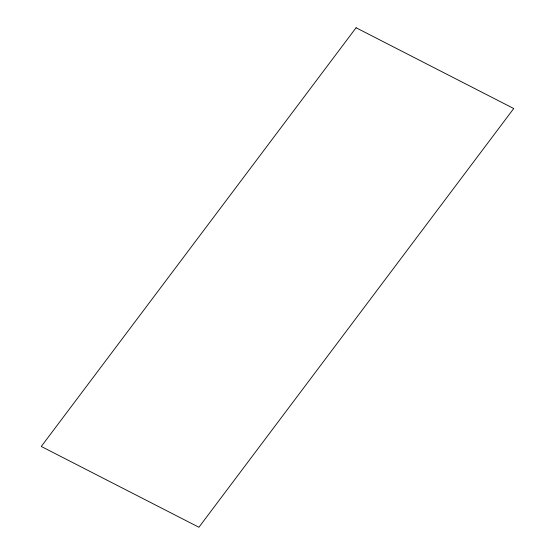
<?xml version="1.0" encoding="UTF-8"?>
<svg xmlns="http://www.w3.org/2000/svg" width="555" height="555" viewBox="0 0 555 555"><rect width="100%" height="100%" fill="white"/><g stroke="black" fill="none" stroke-linecap="round" stroke-linejoin="round"><path stroke-width="0.83" d="M356.081 27.75L41.278 446.47L198.919 527.25L513.722 108.53L356.081 27.75"/></g></svg>
